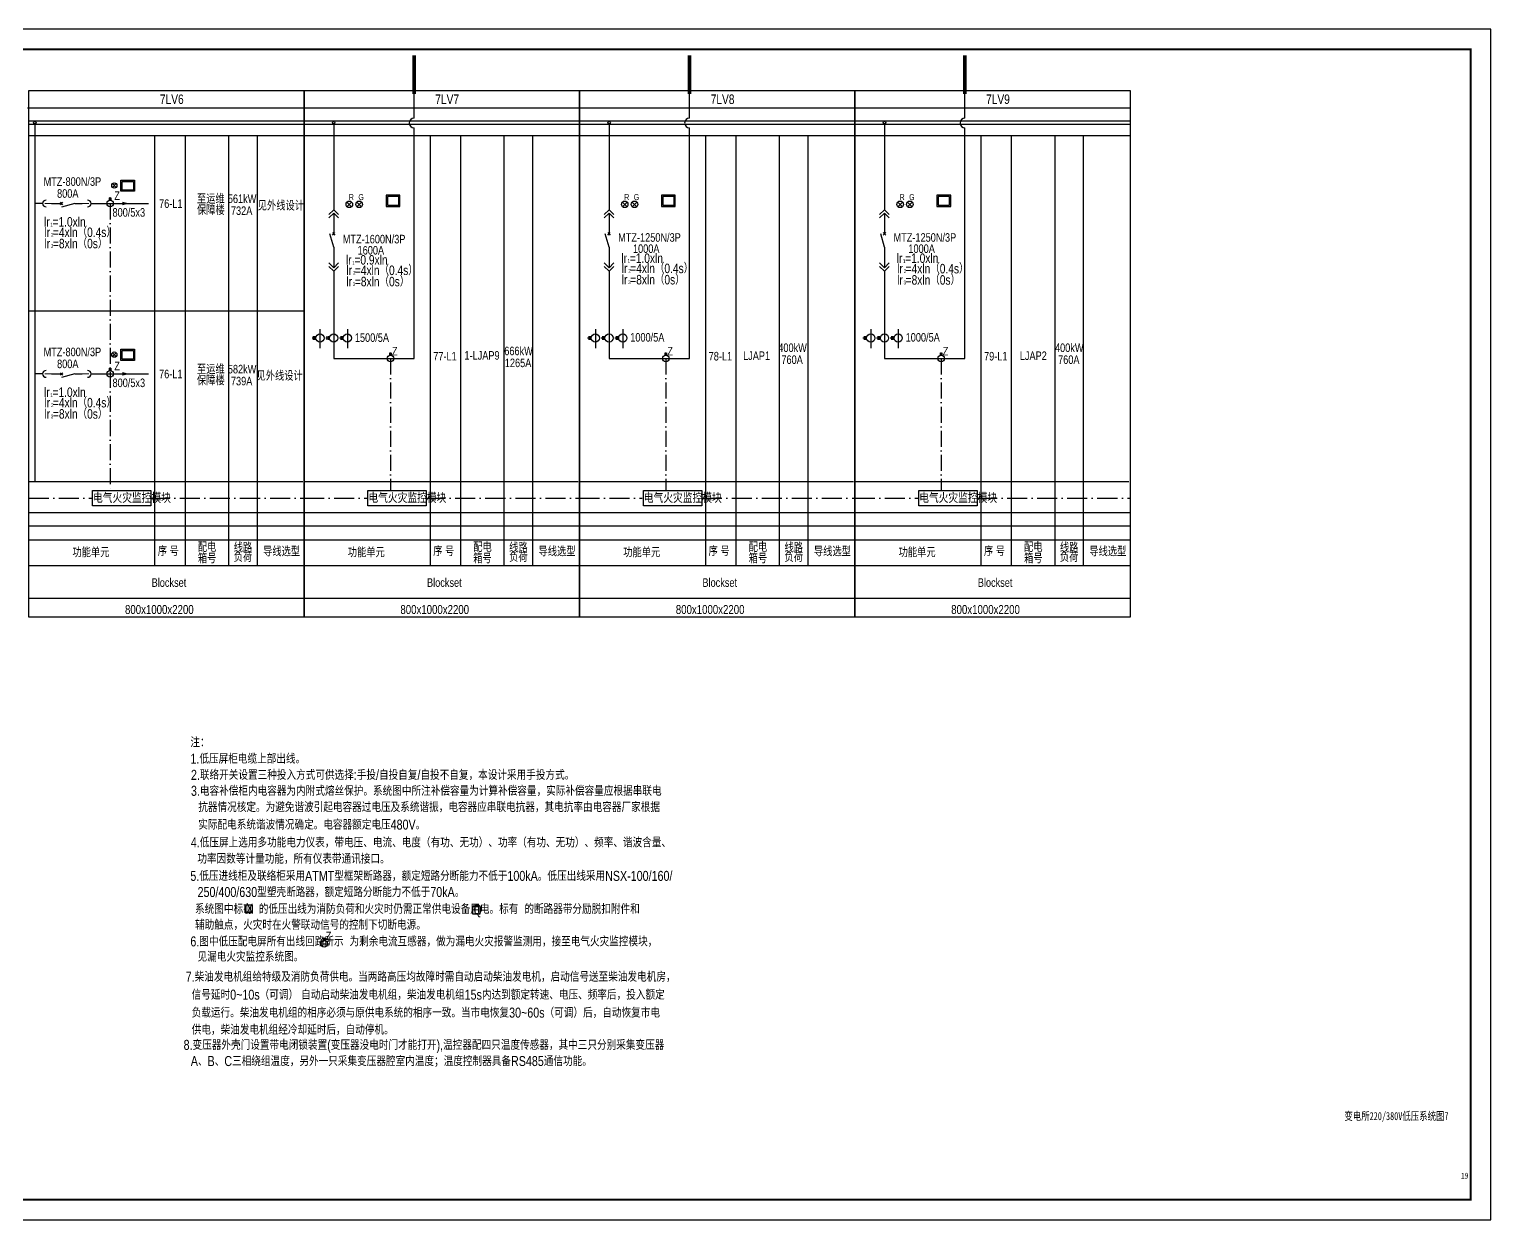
# Model space of a CAD drawing. Extents: x 562591 to 1355713, y 459382 to 835216.
# Drawn here: x 1282548 to 1355486, y 774680 to 834080 of the extents above; entities that cross this region are included whole.
import ezdxf
from ezdxf.enums import TextEntityAlignment as Align

# ---------------------------------------------------------------- set-up
doc = ezdxf.new("R2010")
doc.units = 0
doc.header["$LTSCALE"] = 1000
doc.header["$MEASUREMENT"] = 0
doc.linetypes.add('CONTROL', pattern=[1.5, 1, -0.25, 0, -0.25])
for name, color, linetype in [('!电气', 4, 'Continuous'), ('CAPDI-TK2', 7, 'Continuous'), ('ELE', 3, 'Continuous'), ('esocket', 4, 'Continuous'), ('TEL_TITLE', 7, 'Continuous'), ('动力平面导线层', 3, 'Continuous'), ('动力平面尺寸标注层', 4, 'Continuous'), ('标注-动力', 7, 'Continuous'), ('照明平面导线层', 1, 'Continuous'), ('照明平面设备层', 3, 'Continuous')]:
    doc.layers.add(name, color=color, linetype=linetype)
doc.styles.add('CAPDI-仿宋', font='', dxfattribs={"width": 0.75})
doc.styles.add('CAPDI-宋体', font='', dxfattribs={"width": 0.75})
doc.styles.add('denggao', font='jrs.shx', dxfattribs={"width": 0.7, "height": 400, "bigfont": 'hztxt.shx'})
doc.styles.add('hz', font='jrs.shx', dxfattribs={"width": 0.7, "bigfont": 'hztxt.shx'})
doc.styles.add('JRS', font='jrs.shx', dxfattribs={"width": 0.9, "bigfont": 'hztxt.shx'})
doc.styles.add('Lee', font='jrs.shx', dxfattribs={"bigfont": 'hztxt.shx'})
doc.styles.get('CAPDI-仿宋').set_extended_font_data('FangSong')
doc.styles.get('CAPDI-宋体').set_extended_font_data('SimSun')
doc.linetypes.add('接地线', pattern='A,500,[136,eesltype.shx,S=100,R=0,X=0,Y=0],500,-200,60,-200', length=1460)

msp = doc.modelspace()

# ---------------------------------------------------------------- linework, layer by layer
at = {"layer": '!电气'}
for p, q in [((1296264, 804754), (1296264, 831016)), ((1310007, 804754), (1310007, 831016)), ((1323751, 804754), (1323751, 831016)), ((1282468, 830161), (1296212, 830161)), ((1296212, 830161), (1309955, 830161)), ((1310007, 830161), (1323751, 830161)), ((1323751, 830161), (1337495, 830161)), ((1282520, 828780), (1296264, 828780)), ((1288806, 828780), (1288806, 807319)), ((1290326, 828780), (1290326, 807319)), ((1292493, 828780), (1292493, 807319)), ((1293918, 828780), (1293918, 807319)), ((1296264, 828780), (1310007, 828780)), ((1302550, 828780), (1302550, 807319)), ((1304070, 828780), (1304070, 807319)), ((1306236, 828780), (1306236, 807319)), ((1307661, 828780), (1307661, 807319)), ((1310007, 828780), (1323751, 828780)), ((1316293, 828780), (1316293, 807319)), ((1317813, 828780), (1317813, 807319)), ((1319980, 828780), (1319980, 807319)), ((1321405, 828780), (1321405, 807319)), ((1323751, 828780), (1337495, 828780)), ((1330037, 828780), (1330037, 807319)), ((1331557, 828780), (1331557, 807319)), ((1333723, 828780), (1333723, 807319)), ((1335148, 828780), (1335148, 807319)), ((1282520, 820024), (1296257, 820024)), ((1282520, 811523), (1296195, 811523)), ((1296264, 811523), (1309939, 811523)), ((1310007, 811523), (1323682, 811523)), ((1323751, 811523), (1337426, 811523)), ((1282520, 809971), (1296264, 809971)), ((1282575, 809971), (1286542, 809971)), ((1286542, 809971), (1286555, 809971)), ((1296264, 809971), (1310007, 809971)), ((1296264, 809971), (1296264, 809971)), ((1296264, 809971), (1296264, 809971)), ((1296319, 809971), (1300285, 809971)), ((1296319, 809971), (1296319, 809971)), ((1296319, 809971), (1296319, 809971)), ((1300285, 809971), (1300299, 809971)), ((1310007, 809971), (1323751, 809971)), ((1310007, 809971), (1310007, 809971)), ((1310007, 809971), (1310007, 809971)), ((1310063, 809971), (1310063, 809971)), ((1310063, 809971), (1310063, 809971)), ((1310063, 809971), (1314029, 809971)), ((1314029, 809971), (1314042, 809971)), ((1323751, 809971), (1337495, 809971)), ((1323751, 809971), (1323751, 809971)), ((1323751, 809971), (1323751, 809971)), ((1323806, 809971), (1323806, 809971)), ((1323806, 809971), (1323806, 809971)), ((1323806, 809971), (1327772, 809971)), ((1327772, 809971), (1327786, 809971)), ((1282520, 808601), (1296264, 808601)), ((1282575, 808601), (1286542, 808601)), ((1286542, 808601), (1286555, 808601)), ((1296264, 808601), (1310007, 808601)), ((1296319, 808601), (1300285, 808601)), ((1296319, 808601), (1296319, 808601)), ((1296319, 808601), (1296319, 808601)), ((1300285, 808601), (1300299, 808601)), ((1310007, 808601), (1323751, 808601)), ((1310063, 808601), (1310063, 808601)), ((1310063, 808601), (1310063, 808601)), ((1310063, 808601), (1314029, 808601)), ((1314029, 808601), (1314042, 808601)), ((1323751, 808601), (1337495, 808601)), ((1323806, 808601), (1323806, 808601)), ((1323806, 808601), (1323806, 808601)), ((1323806, 808601), (1327772, 808601)), ((1327772, 808601), (1327786, 808601)), ((1282520, 807319), (1296264, 807319)), ((1282575, 807319), (1286542, 807319)), ((1286542, 807319), (1286555, 807319)), ((1296264, 807319), (1310007, 807319)), ((1296319, 807319), (1300285, 807319)), ((1300285, 807319), (1300299, 807319)), ((1310007, 807319), (1323751, 807319)), ((1310063, 807319), (1314029, 807319)), ((1314029, 807319), (1314042, 807319)), ((1323751, 807319), (1337495, 807319)), ((1323806, 807319), (1327772, 807319)), ((1327772, 807319), (1327786, 807319)), ((1282520, 805696), (1296264, 805696)), ((1282575, 805696), (1286542, 805696)), ((1286542, 805696), (1286555, 805696)), ((1296264, 805696), (1310007, 805696)), ((1296319, 805696), (1300285, 805696)), ((1296319, 805696), (1296319, 805696)), ((1296319, 805696), (1296319, 805696)), ((1300285, 805696), (1300299, 805696)), ((1310007, 805696), (1323751, 805696)), ((1310063, 805696), (1310063, 805696)), ((1310063, 805696), (1310063, 805696)), ((1310063, 805696), (1314029, 805696)), ((1314029, 805696), (1314042, 805696)), ((1323751, 805696), (1337495, 805696)), ((1323806, 805696), (1323806, 805696)), ((1323806, 805696), (1323806, 805696)), ((1323806, 805696), (1327772, 805696)), ((1327772, 805696), (1327786, 805696))]:
    msp.add_line(p, q, dxfattribs=at)
for points in [[(1282520, 831016), (1296264, 831016), (1296264, 804754), (1282520, 804754)], [(1296264, 831016), (1310007, 831016), (1310007, 804754), (1296264, 804754)], [(1310007, 831016), (1323751, 831016), (1323751, 804754), (1310007, 804754)], [(1323751, 831016), (1337495, 831016), (1337495, 804754), (1323751, 804754)]]:
    msp.add_lwpolyline(points, close=True, dxfattribs=at)
at = {"color": 4, "ltscale": 0.3}
for p, q in [((1282520, 829507), (1296264, 829507)), ((1282520, 829336), (1296264, 829336)), ((1296264, 829507), (1310007, 829507)), ((1296264, 829336), (1310007, 829336)), ((1310007, 829507), (1323751, 829507)), ((1310007, 829336), (1323751, 829336)), ((1323751, 829507), (1337495, 829507)), ((1323751, 829336), (1337495, 829336))]:
    msp.add_line(p, q, dxfattribs=at)
at = {"color": 7, "ltscale": 0.3}
for p, q in [((1297500, 824836), (1297742, 825078)), ((1297984, 824836), (1297742, 825078)), ((1311243, 824836), (1311485, 825078)), ((1311727, 824836), (1311485, 825078)), ((1324987, 824836), (1325229, 825078)), ((1325471, 824836), (1325229, 825078)), ((1297500, 824665), (1297742, 824907)), ((1297984, 824665), (1297742, 824907)), ((1311243, 824665), (1311485, 824907)), ((1311727, 824665), (1311485, 824907)), ((1324987, 824665), (1325229, 824907)), ((1325471, 824665), (1325229, 824907)), ((1297742, 823215), (1297555, 823873)), ((1297681, 823812), (1297802, 823933)), ((1297681, 823933), (1297802, 823812)), ((1311485, 823215), (1311298, 823873)), ((1311425, 823812), (1311546, 823933)), ((1311425, 823933), (1311546, 823812)), ((1325229, 823215), (1325042, 823873)), ((1325168, 823812), (1325289, 823933)), ((1325168, 823933), (1325289, 823812)), ((1297500, 822421), (1297742, 822179)), ((1297500, 822250), (1297742, 822008)), ((1297984, 822421), (1297742, 822179)), ((1297984, 822250), (1297742, 822008)), ((1311243, 822421), (1311485, 822179)), ((1311243, 822250), (1311485, 822008)), ((1311727, 822421), (1311485, 822179)), ((1311727, 822250), (1311485, 822008)), ((1324987, 822421), (1325229, 822179)), ((1324987, 822250), (1325229, 822008)), ((1325471, 822421), (1325229, 822179)), ((1325471, 822250), (1325229, 822008))]:
    msp.add_line(p, q, dxfattribs=at)
at = {"color": 4, "ltscale": 0.3}
for centre in [(1282827, 829423), (1297742, 829423), (1311485, 829423), (1325229, 829423)]:
    msp.add_circle(centre, 64.1, dxfattribs=at)
at = {"layer": 'ELE', "color": 0}
for points in [[(1293323, 790398), (1293673, 790398), (1293673, 789987), (1293323, 789987)], [(1304684, 790347), (1305034, 790347), (1305034, 789936), (1304684, 789936)]]:
    msp.add_lwpolyline(points, close=True, dxfattribs=at)
at = {"layer": 'esocket'}
for points in [[(1285711, 811073), (1288621, 811073), (1288621, 810304), (1285711, 810304)], [(1299454, 811073), (1302364, 811073), (1302364, 810304), (1299454, 810304)], [(1313198, 811073), (1316108, 811073), (1316108, 810304), (1313198, 810304)], [(1326942, 811073), (1329851, 811073), (1329851, 810304), (1326942, 810304)]]:
    msp.add_lwpolyline(points, close=True, dxfattribs=at)
at = {"layer": 'TEL_TITLE'}
msp.add_lwpolyline([(1229386, 774680), (1355486, 774680), (1355486, 834080), (1229386, 834080)], close=True, dxfattribs=at)
at = {"layer": 'TEL_TITLE', "const_width": 100}
msp.add_lwpolyline([(1231886, 775680), (1354486, 775680), (1354486, 833080), (1231886, 833080)], close=True, dxfattribs=at)
at = {"layer": '动力平面导线层', "linetype": '接地线', "ltscale": 0.002}
for p, q in [((1282520, 809296), (1296264, 809296)), ((1296264, 809296), (1310007, 809296)), ((1310007, 809296), (1337495, 809296))]:
    msp.add_line(p, q, dxfattribs=at)
at = {"layer": '标注-动力', "ltscale": 0.3}
for p, q in [((1286587, 825548), (1286587, 825695)), ((1286701, 826378), (1286887, 826192)), ((1286701, 826192), (1286887, 826378)), ((1284225, 825326), (1284104, 825447)), ((1284104, 825326), (1284225, 825447)), ((1284822, 825386), (1284164, 825199)), ((1286520, 825649), (1286654, 825649)), ((1286520, 825595), (1286654, 825595)), ((1298406, 825227), (1298638, 825459)), ((1298406, 825459), (1298638, 825227)), ((1298897, 825459), (1299129, 825227)), ((1298897, 825227), (1299129, 825459)), ((1312149, 825227), (1312381, 825459)), ((1312149, 825459), (1312381, 825227)), ((1312641, 825459), (1312873, 825227)), ((1312641, 825227), (1312873, 825459)), ((1325893, 825227), (1326125, 825459)), ((1325893, 825459), (1326125, 825227)), ((1326384, 825459), (1326616, 825227)), ((1326384, 825227), (1326616, 825459)), ((1296853, 818674), (1296666, 818674)), ((1296724, 818759), (1296724, 818588)), ((1296792, 818759), (1296792, 818588)), ((1297537, 818674), (1297350, 818674)), ((1297408, 818759), (1297408, 818588)), ((1297476, 818759), (1297476, 818588)), ((1298221, 818674), (1298034, 818674)), ((1298092, 818759), (1298092, 818588)), ((1298160, 818759), (1298160, 818588)), ((1310596, 818674), (1310409, 818674)), ((1310468, 818759), (1310468, 818588)), ((1310536, 818759), (1310536, 818588)), ((1311280, 818674), (1311093, 818674)), ((1311152, 818759), (1311152, 818588)), ((1311220, 818759), (1311220, 818588)), ((1311964, 818674), (1311777, 818674)), ((1311836, 818759), (1311836, 818588)), ((1311904, 818759), (1311904, 818588)), ((1324340, 818674), (1324153, 818674)), ((1324211, 818759), (1324211, 818588)), ((1324280, 818759), (1324280, 818588)), ((1325024, 818674), (1324837, 818674)), ((1324895, 818759), (1324895, 818588)), ((1324964, 818759), (1324964, 818588)), ((1325708, 818674), (1325521, 818674)), ((1325579, 818759), (1325579, 818588)), ((1325648, 818759), (1325648, 818588)), ((1286701, 817938), (1286887, 817753)), ((1286701, 817753), (1286887, 817938)), ((1300506, 817911), (1300641, 817911)), ((1300506, 817857), (1300641, 817857)), ((1300574, 817810), (1300574, 817957)), ((1314250, 817911), (1314384, 817911)), ((1314250, 817857), (1314384, 817857)), ((1314317, 817810), (1314317, 817957)), ((1327993, 817911), (1328128, 817911)), ((1327993, 817857), (1328128, 817857)), ((1328061, 817810), (1328061, 817957)), ((1284225, 816824), (1284104, 816945)), ((1284104, 816824), (1284225, 816945)), ((1286520, 817148), (1286654, 817148)), ((1286520, 817094), (1286654, 817094)), ((1286587, 817046), (1286587, 817194)), ((1284822, 816885), (1284164, 816698)), ((1297203, 788712), (1297338, 788712)), ((1297203, 788658), (1297338, 788658)), ((1297271, 788611), (1297271, 788758))]:
    msp.add_line(p, q, dxfattribs=at)
at = {"layer": '标注-动力'}
msp.add_line((1297057, 788449), (1297498, 788449), dxfattribs=at)
at = {"layer": '标注-动力', "ltscale": 0.3}
for points in [[(1287119, 826549), (1287803, 826549), (1287803, 825994), (1287119, 825994)], [(1301047, 825798), (1300363, 825798), (1300363, 825243), (1301047, 825243)], [(1314790, 825798), (1314106, 825798), (1314106, 825243), (1314790, 825243)], [(1328534, 825798), (1327850, 825798), (1327850, 825243), (1328534, 825243)], [(1287119, 818110), (1287803, 818110), (1287803, 817554), (1287119, 817554)]]:
    msp.add_lwpolyline(points, close=True, dxfattribs=at)
at = {"layer": '标注-动力', "ltscale": 0.3, "const_width": 59.8}
for points in [[(1283655, 825386), (1283313, 825386)], [(1285196, 825386), (1285538, 825386)], [(1283655, 816885), (1283313, 816885)], [(1285196, 816885), (1285538, 816885)]]:
    msp.add_lwpolyline(points, dxfattribs=at)
at = {"layer": '标注-动力', "ltscale": 0.3}
for points in [[(1287201, 825386, 173, 0, 0), (1287541, 825386, 0, 0, 0)], [(1287201, 816885, 173, 0, 0), (1287541, 816885, 0, 0, 0)]]:
    msp.add_lwpolyline(points, format="xyseb", dxfattribs=at)
for centre, radius in [((1286794, 826285), 131), ((1286587, 825386), 162), ((1298522, 825343), 164), ((1299013, 825343), 164), ((1312265, 825343), 164), ((1312757, 825343), 164), ((1326009, 825343), 164), ((1326500, 825343), 164), ((1297058, 818674), 205), ((1297742, 818674), 205), ((1298426, 818674), 205), ((1310801, 818674), 205), ((1311485, 818674), 205), ((1312169, 818674), 205), ((1324545, 818674), 205), ((1325229, 818674), 205), ((1325913, 818674), 205), ((1286794, 817846), 131), ((1300574, 817649), 162), ((1314317, 817649), 162), ((1328061, 817649), 162), ((1286587, 816885), 162), ((1297271, 788449), 162)]:
    msp.add_circle(centre, radius, dxfattribs=at)
for centre, start, end in [((1283386, 825386), 90, 270), ((1285464, 825386), 270, 90), ((1283386, 816885), 90, 270), ((1285464, 816885), 270, 90)]:
    msp.add_arc(centre, 171, start, end, dxfattribs=at)
at = {"layer": '照明平面导线层'}
for p, q in [((1301757, 829646), (1301757, 830844)), ((1315501, 829646), (1315501, 830844)), ((1329244, 829646), (1329244, 830844)), ((1282827, 829359), (1282827, 811523)), ((1297742, 829359), (1297742, 825078)), ((1311485, 829359), (1311485, 825078)), ((1325229, 829359), (1325229, 825078)), ((1301757, 817649), (1301757, 829157)), ((1315501, 817649), (1315501, 829157)), ((1329244, 817649), (1329244, 829157)), ((1283215, 825386), (1282841, 825386)), ((1283655, 825386), (1284165, 825386)), ((1284822, 825386), (1285196, 825386)), ((1285635, 825386), (1286893, 825386)), ((1286893, 825386), (1288497, 825386)), ((1297742, 824907), (1297742, 823873)), ((1311485, 824907), (1311485, 823873)), ((1325229, 824907), (1325229, 823873)), ((1297742, 823215), (1297742, 822179)), ((1311485, 823215), (1311485, 822179)), ((1325229, 823215), (1325229, 822179)), ((1297742, 822008), (1297742, 817649)), ((1311485, 822008), (1311485, 817649)), ((1325229, 822008), (1325229, 817649)), ((1297058, 819121), (1297058, 818173)), ((1298426, 819121), (1298426, 818173)), ((1310801, 819121), (1310801, 818173)), ((1312169, 819121), (1312169, 818173)), ((1324545, 819121), (1324545, 818173)), ((1325913, 819121), (1325913, 818173)), ((1297742, 817649), (1301757, 817649)), ((1311485, 817649), (1315501, 817649)), ((1325229, 817649), (1329244, 817649)), ((1283215, 816885), (1282841, 816885)), ((1283655, 816885), (1284165, 816885)), ((1284822, 816885), (1285196, 816885)), ((1285635, 816885), (1286893, 816885)), ((1286893, 816885), (1288497, 816885))]:
    msp.add_line(p, q, dxfattribs=at)
at = {"layer": '照明平面导线层', "color": 3}
for points in [[(1287179, 826490), (1287744, 826490), (1287744, 826053), (1287179, 826053)], [(1300987, 825739), (1300422, 825739), (1300422, 825302), (1300987, 825302)], [(1314731, 825739), (1314166, 825739), (1314166, 825302), (1314731, 825302)], [(1328474, 825739), (1327909, 825739), (1327909, 825302), (1328474, 825302)], [(1287179, 818050), (1287744, 818050), (1287744, 817613), (1287179, 817613)]]:
    msp.add_lwpolyline(points, close=True, dxfattribs=at)
at = {"layer": '照明平面导线层'}
for centre in [(1301757, 829401), (1315501, 829401), (1329244, 829401)]:
    msp.add_arc(centre, 244, 90, 270, dxfattribs=at)
at = {"layer": '照明平面设备层', "color": 2, "linetype": 'CONTROL', "ltscale": 0.8}
for p, q in [((1300574, 817649), (1300574, 811073)), ((1314317, 817649), (1314317, 811073)), ((1328061, 817649), (1328061, 811073))]:
    msp.add_line(p, q, dxfattribs=at)
at = {"layer": '照明平面设备层', "color": 3, "linetype": 'CONTROL'}
for p, q in [((1282520, 810689), (1285656, 810689)), ((1288565, 810689), (1296264, 810689)), ((1296264, 810689), (1299399, 810689)), ((1302309, 810689), (1310007, 810689)), ((1310007, 810689), (1313143, 810689)), ((1316108, 810689), (1323751, 810689)), ((1323751, 810689), (1326886, 810689)), ((1329851, 810689), (1337495, 810689))]:
    msp.add_line(p, q, dxfattribs=at)
at = {"layer": '照明平面设备层', "linetype": 'ByBlock', "const_width": 180}
for points in [[(1301757, 830849), (1301757, 832777)], [(1315501, 830849), (1315501, 832777)], [(1329244, 830849), (1329244, 832777)]]:
    msp.add_lwpolyline(points, dxfattribs=at)
at = {"layer": '照明平面设备层', "color": 2, "linetype": 'CONTROL', "ltscale": 0.8}
msp.add_lwpolyline([(1286587, 825386), (1286587, 811073)], dxfattribs=at)

# ---------------------------------------------------------------- texts
at = {"layer": '!电气', "color": 120, "style": 'denggao', "width": 0.8}
for p in [(1285731, 810450, 770), (1299475, 810450, 770), (1313219, 810450, 770), (1326962, 810450, 770)]:
    msp.add_text('电气火灾监控模块', height=450, dxfattribs=at).set_placement(p)
at = {"color": 7, "ltscale": 0.75, "style": 'hz', "width": 0.7}
for s, height, p in [('R', 299, (1298498, 825555)), ('G', 299, (1298974, 825555)), ('R', 299, (1312242, 825555)), ('G', 299, (1312718, 825555)), ('R', 299, (1325985, 825555)), ('G', 299, (1326461, 825555)), ('1', 190, (1283600, 824232)), ('1', 190, (1298667, 822335)), ('1', 190, (1312410, 822431)), ('1', 190, (1326153, 822417)), ('1', 190, (1283600, 815731))]:
    msp.add_text(s, height=height, dxfattribs=at).set_placement(p)
at = {"color": 1, "style": 'CAPDI-仿宋', "width": 0.75}
msp.add_text('19', height=300, dxfattribs=at).set_placement((1354182, 776729), align=Align.CENTER)
at = {"layer": 'CAPDI-TK2', "style": 'CAPDI-宋体', "width": 0.75}
msp.add_text('变电所220/380V低压系统图7', height=400, dxfattribs=at).set_placement((1350780, 779654), align=Align.CENTER)
at = {"layer": 'ELE', "color": 0, "style": 'Lee', "width": 0.8}
for s, p in [('注：', (1290592, 798257)), ('1.低压屏柜电缆上部出线。', (1290592, 797437)), ('2.联络开关设置三种投入方式可供选择:手投/自投自复/自投不自复，本设计采用手投方式。', (1290619, 796629)), ('3.电容补偿柜内电容器为内附式熔丝保护。系统图中所注补偿容量为计算补偿容量，实际补偿容量应根据串联电', (1290619, 795832)), ('抗器情况核定。为避免谐波引起电容器过电压及系统谐振，电容器应串联电抗器，其电抗率由电容器厂家根据', (1290984, 795023, 770)), ('实际配电系统谐波情况确定。电容器额定电压480V。', (1290984, 794147, 770)), ('4.低压屏上选用多功能电力仪表，带电压、电流、电度（有功、无功）、功率（有功、无功）、频率、谐波含量、', (1290612, 793260, 770)), ('功率因数等计量功能，所有仪表带通讯接口。', (1290938, 792444, 770)), ('5.低压进线柜及联络柜采用ATMT型框架断路器，额定短路分断能力不低于100kA。低压出线采用NSX-100/160/', (1290589, 791588, -1750)), ('250/400/630型塑壳断路器，额定短路分断能力不低于70kA。', (1290949, 790783, 770)), ('系统图中标有  的低压出线为消防负荷和火灾时仍需正常供电设备用电。标有  的断路器带分励脱扣附件和', (1290823, 789941, 770)), ('X', (1293373, 789957, 6761167)), ('Q', (1304723, 789905, 6761167)), ('辅助触点，火灾时在火警联动信号的控制下切断电源。', (1290823, 789150, 770)), ('6.图中低压配电屏所有出线回路所示  为剩余电流互感器，做为漏电火灾报警监测用，接至电气火灾监控模块，', (1290589, 788319, -1750)), ('见漏电火灾监控系统图。', (1290949, 787558, 770)), ('7.柴油发电机组给特级及消防负荷供电。当两路高压均故障时需自动启动柴油发电机，启动信号送至柴油发电机房，', (1290358, 786557)), ('信号延时0~10s（可调） 自动启动柴油发电机组，柴油发电机组15s内达到额定转速、电压、频率后，投入额定', (1290656, 785662)), ('负载运行。柴油发电机组的相序必须与原供电系统的相序一致。当市电恢复30~60s（可调）后，自动恢复市电', (1290656, 784766)), ('供电，柴油发电机组经冷却延时后，自动停机。  ', (1290657, 783917, 770)), ('8.变压器外壳门设置带电闭锁装置(变压器没电时门才能打开),温控器配四只温度传感器，其中三只分别采集变压器', (1290252, 783157, -1750)), ('A、B、C三相绕组温度，另外一只采集变压器腔室内温度；温度控制器具备RS485通信功能。', (1290611, 782350, 770))]:
    msp.add_text(s, height=500, dxfattribs=at).set_placement(p)
at = {"layer": '动力平面尺寸标注层', "color": 3, "width": 0.8}
for s, height, style, p in [('7LV6', 475, 'JRS', (1289068, 830350)), ('7LV7', 475, 'JRS', (1302812, 830350)), ('7LV8', 475, 'JRS', (1316556, 830350)), ('7LV9', 475, 'JRS', (1330299, 830350)), ('MTZ-800N/3P', 427.5, 'denggao', (1283266, 826267)), ('800A', 427.5, 'denggao', (1283938, 825671)), ('Z', 428, 'denggao', (1286792, 825563)), ('至运维', 427.5, 'denggao', (1290917, 825378)), ('800/5x3', 427.5, 'denggao', (1286704, 824727)), ('76-L1', 427.5, 'denggao', (1289029, 825167)), ('保障楼', 427.5, 'denggao', (1290917, 824822)), ('lr =1.0xln ', 475, 'JRS', (1283287, 824234)), ('lr =4xln（0.4s）', 475, 'JRS', (1283309, 823713)), ('lr =8xln（0s）', 475, 'JRS', (1283310, 823150)), ('MTZ-1600N/3P', 427.5, 'denggao', (1298195, 823395)), ('MTZ-1250N/3P', 427.5, 'denggao', (1311938, 823477)), ('MTZ-1250N/3P', 427.5, 'denggao', (1325682, 823477)), ('lr =0.9xln ', 475, 'JRS', (1298354, 822337)), ('1600A', 427.5, 'denggao', (1298935, 822837)), ('lr =1.0xln ', 475, 'JRS', (1312097, 822419)), ('1000A', 427.5, 'denggao', (1312678, 822919)), ('lr =1.0xln ', 475, 'JRS', (1325840, 822419)), ('1000A', 427.5, 'denggao', (1326422, 822919)), ('lr =4xln（0.4s）', 475, 'JRS', (1298376, 821816)), ('lr =4xln（0.4s）', 475, 'JRS', (1312119, 821911)), ('lr =4xln（0.4s）', 475, 'JRS', (1325862, 821898)), ('lr =8xln（0s）', 475, 'JRS', (1298377, 821253)), ('lr =8xln（0s）', 475, 'JRS', (1312120, 821348)), ('lr =8xln（0s）', 475, 'JRS', (1325863, 821335)), ('1500/5A', 427.5, 'denggao', (1298799, 818481)), ('1000/5A', 427.5, 'denggao', (1312542, 818494)), ('1000/5A', 427.5, 'denggao', (1326286, 818494)), ('MTZ-800N/3P', 427.5, 'denggao', (1283266, 817766)), ('Z', 428, 'denggao', (1300650, 817804)), ('77-L1', 427.5, 'denggao', (1302711, 817553)), ('1-LJAP9', 427.5, 'denggao', (1304267, 817592)), ('Z', 428, 'denggao', (1314394, 817804)), ('78-L1', 427.5, 'denggao', (1316455, 817553)), ('LJAP1', 427.5, 'denggao', (1318173, 817577)), ('Z', 428, 'denggao', (1328137, 817804)), ('79-L1', 427.5, 'denggao', (1330198, 817553)), ('LJAP2', 427.5, 'denggao', (1331982, 817577)), ('800A', 427.5, 'denggao', (1283938, 817170)), ('Z', 428, 'denggao', (1286792, 817061)), ('76-L1', 427.5, 'denggao', (1289029, 816666)), ('至运维', 427.5, 'denggao', (1290917, 816877)), ('lr =1.0xln ', 475, 'JRS', (1283287, 815733)), ('800/5x3', 427.5, 'denggao', (1286704, 816225)), ('保障楼', 427.5, 'denggao', (1290917, 816321)), ('lr =4xln（0.4s）', 475, 'JRS', (1283309, 815212)), ('lr =8xln（0s）', 475, 'JRS', (1283310, 814649)), ('功能单元', 427.5, 'denggao', (1284703, 807742)), ('序 号', 427.5, 'denggao', (1288963, 807798)), ('配电', 427.5, 'denggao', (1290965, 808005)), ('线路', 427.5, 'denggao', (1292753, 807982)), ('导线选型', 427.5, 'denggao', (1294220, 807789)), ('功能单元', 427.5, 'denggao', (1298446, 807742)), ('序 号', 427.5, 'denggao', (1302706, 807798)), ('配电', 427.5, 'denggao', (1304708, 808005)), ('线路', 427.5, 'denggao', (1306497, 807982)), ('导线选型', 427.5, 'denggao', (1307964, 807789)), ('功能单元', 427.5, 'denggao', (1312190, 807742)), ('序 号', 427.5, 'denggao', (1316450, 807798)), ('配电', 427.5, 'denggao', (1318452, 808005)), ('线路', 427.5, 'denggao', (1320241, 807982)), ('导线选型', 427.5, 'denggao', (1321707, 807789)), ('功能单元', 427.5, 'denggao', (1325934, 807742)), ('序 号', 427.5, 'denggao', (1330193, 807798)), ('配电', 427.5, 'denggao', (1332195, 808005)), ('线路', 427.5, 'denggao', (1333984, 807982)), ('导线选型', 427.5, 'denggao', (1335451, 807789)), ('箱号', 427.5, 'denggao', (1290965, 807442)), ('负荷', 427.5, 'denggao', (1292753, 807509)), ('箱号', 427.5, 'denggao', (1304708, 807442)), ('负荷', 427.5, 'denggao', (1306497, 807509)), ('箱号', 427.5, 'denggao', (1318452, 807442)), ('负荷', 427.5, 'denggao', (1320241, 807509)), ('箱号', 427.5, 'denggao', (1332195, 807442)), ('负荷', 427.5, 'denggao', (1333984, 807509)), ('Blockset', 427.5, 'denggao', (1288657, 806259)), ('Blockset', 427.5, 'denggao', (1302400, 806259)), ('Blockset', 427.5, 'denggao', (1316144, 806259)), ('Blockset', 427.5, 'denggao', (1329887, 806259)), ('800x1000x2200', 450, 'denggao', (1287328, 804903)), ('800x1000x2200', 450, 'denggao', (1301072, 804903)), ('800x1000x2200', 450, 'denggao', (1314816, 804903)), ('800x1000x2200', 450, 'denggao', (1328559, 804903))]:
    msp.add_text(s, height=height, dxfattribs=dict(at, style=style)).set_placement(p)
at = {"layer": '动力平面尺寸标注层', "color": 3, "style": 'denggao', "width": 0.8}
for s, p in [('561kW', (1293171, 825631)), ('732A', (1293148, 825027)), ('见外线设计', (1295107, 825310)), ('400kW', (1320642, 818198)), ('400kW', (1334451, 818198)), ('666kW', (1306967, 818038)), ('1265A', (1306944, 817435)), ('760A', (1320619, 817595)), ('760A', (1334428, 817595)), ('582kW', (1293171, 817130)), ('见外线设计', (1295044, 816818)), ('739A', (1293148, 816526))]:
    msp.add_text(s, height=427.5, dxfattribs=at).set_placement(p, align=Align.MIDDLE)
at = {"layer": '标注-动力', "color": 7, "ltscale": 0.75, "style": 'hz', "width": 0.7}
for s, p in [('2', (1283640, 823730)), ('3', (1283629, 823166)), ('2', (1298707, 821832)), ('2', (1312449, 821928)), ('2', (1326193, 821914)), ('3', (1298697, 821268)), ('3', (1312439, 821364)), ('3', (1326183, 821350)), ('3', (1283629, 814664)), ('2', (1283640, 815228))]:
    msp.add_text(s, height=190, dxfattribs=at).set_placement(p)
at = {"layer": '标注-动力', "style": 'denggao', "width": 0.8}
msp.add_text('Z', height=428, dxfattribs=at).set_placement((1297347, 788626))

doc.saveas('drawing.dxf')
